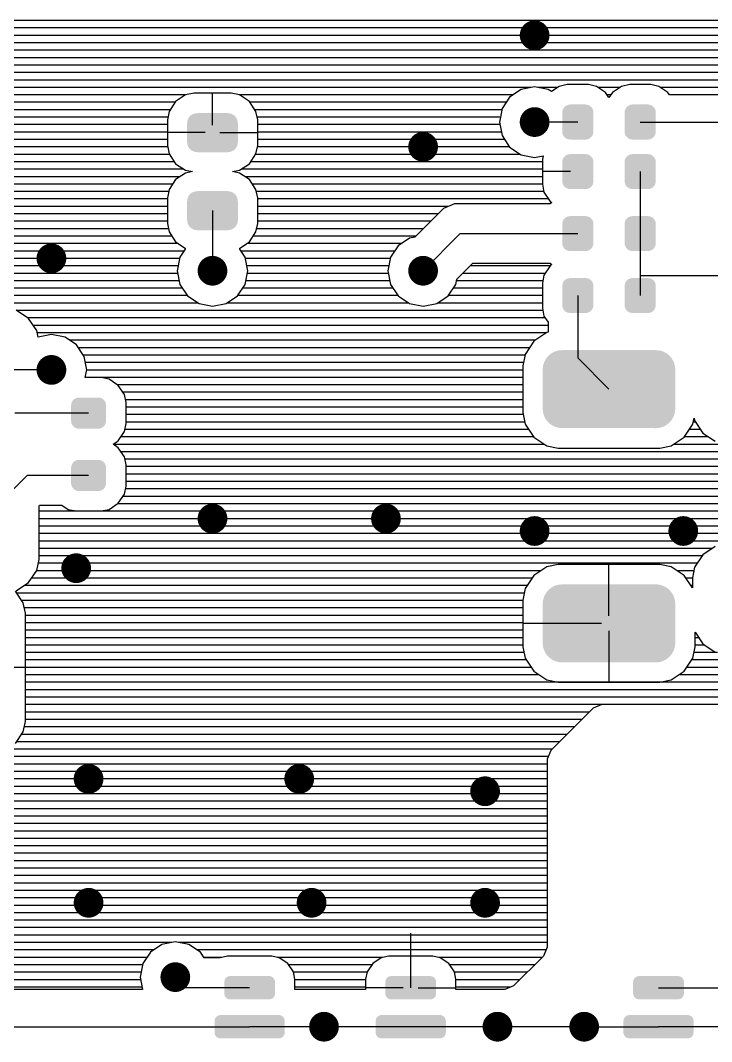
# Model space of a CAD drawing. Extents: x 295 to 953, y 10 to 290.
# Drawn here: x 782.8 to 823.6, y 103.4 to 163.6 of the extents above; entities that cross this region are included whole.
import ezdxf

# ---------------------------------------------------------------- set-up
doc = ezdxf.new("R2010")
doc.units = 0
doc.header["$LTSCALE"] = 5
doc.header["$MEASUREMENT"] = 0
doc.layers.get('0').update_dxf_attribs({"linetype": 'CONTINUOUS', "lineweight": 25})
doc.layers.add('DV-PEI-A6_BOT', color=7, linetype='CONTINUOUS')

msp = doc.modelspace()

# ---------------------------------------------------------------- linework, layer by layer
at = {"const_width": 0.876}
for points in [[(813.564, 162.709, -1), (812.688, 162.709, -1)], [(813.564, 157.597, -1), (812.688, 157.597, -1)], [(806.992, 156.137, -1), (806.116, 156.137, -1)], [(785.085, 149.564, -1), (784.208, 149.564, -1)], [(794.578, 148.834, -1), (793.702, 148.834, -1)], [(806.992, 148.834, -1), (806.116, 148.834, -1)], [(785.085, 142.992, -1), (784.208, 142.992, -1)], [(794.578, 134.229, -1), (793.702, 134.229, -1)], [(804.801, 134.229, -1), (803.925, 134.229, -1)], [(813.564, 133.499, -1), (812.688, 133.499, -1)], [(822.327, 133.499, -1), (821.451, 133.499, -1)], [(786.545, 131.308, -1), (785.669, 131.308, -1)], [(787.275, 118.894, -1), (786.399, 118.894, -1)], [(799.69, 118.894, -1), (798.813, 118.894, -1)], [(810.643, 118.164, -1), (809.767, 118.164, -1)], [(787.275, 111.591, -1), (786.399, 111.591, -1)], [(800.42, 111.591, -1), (799.544, 111.591, -1)], [(810.643, 111.591, -1), (809.767, 111.591, -1)], [(792.387, 107.21, -1), (791.511, 107.21, -1)], [(801.15, 104.289, -1), (800.274, 104.289, -1)], [(811.374, 104.289, -1), (810.497, 104.289, -1)], [(816.485, 104.289, -1), (815.609, 104.289, -1)]]:
    msp.add_lwpolyline(points, format="xyb", close=True, dxfattribs=at)
for points in [[(816.593, 158.173), (816.574, 158.301), (814.753, 158.173), (814.775, 158.301)], [(816.574, 158.301), (816.566, 158.317), (814.775, 158.301), (814.778, 158.317)], [(816.566, 158.317), (816.51, 158.432), (814.778, 158.317), (814.839, 158.432)], [(816.51, 158.432), (816.497, 158.445), (814.839, 158.432), (814.846, 158.445)], [(816.497, 158.445), (816.408, 158.537), (814.846, 158.445), (814.942, 158.537)], [(816.408, 158.537), (816.39, 158.546), (814.942, 158.537), (814.951, 158.546)], [(816.39, 158.546), (816.279, 158.604), (814.951, 158.546), (815.073, 158.604)], [(816.279, 158.604), (816.249, 158.609), (815.073, 158.604), (815.083, 158.609)], [(816.249, 158.609), (816.135, 158.627), (815.083, 158.609), (815.212, 158.627)], [(816.135, 158.627), (816.135, 158.631), (815.212, 158.627), (815.212, 158.631)], [(820.268, 158.173), (820.249, 158.301), (818.428, 158.173), (818.45, 158.301)], [(820.249, 158.301), (820.241, 158.317), (818.45, 158.301), (818.452, 158.317)], [(820.241, 158.317), (820.185, 158.432), (818.452, 158.317), (818.514, 158.432)], [(820.185, 158.432), (820.172, 158.445), (818.514, 158.432), (818.521, 158.445)], [(820.172, 158.445), (820.083, 158.537), (818.521, 158.445), (818.616, 158.537)], [(820.083, 158.537), (820.065, 158.546), (818.616, 158.537), (818.626, 158.546)], [(820.065, 158.546), (819.953, 158.604), (818.626, 158.546), (818.748, 158.604)], [(819.953, 158.604), (819.923, 158.609), (818.748, 158.604), (818.758, 158.609)], [(819.923, 158.609), (819.809, 158.627), (818.758, 158.609), (818.886, 158.627)], [(819.809, 158.627), (819.809, 158.631), (818.886, 158.627), (818.886, 158.631)], [(795.627, 157.624), (795.602, 157.709), (792.659, 157.624), (792.671, 157.709)], [(795.602, 157.709), (795.581, 157.781), (792.671, 157.709), (792.705, 157.781)], [(795.581, 157.781), (795.533, 157.858), (792.705, 157.781), (792.74, 157.858)], [(795.533, 157.858), (795.493, 157.919), (792.74, 157.858), (792.794, 157.919)], [(795.493, 157.919), (795.423, 157.981), (792.794, 157.919), (792.848, 157.981)], [(795.423, 157.981), (795.37, 158.027), (792.848, 157.981), (792.92, 158.027)], [(795.37, 158.027), (795.28, 158.069), (792.92, 158.027), (792.986, 158.069)], [(795.28, 158.069), (795.222, 158.096), (792.986, 158.069), (793.079, 158.096)], [(795.222, 158.096), (795.097, 158.114), (793.079, 158.096), (793.143, 158.114)], [(795.097, 158.114), (795.06, 158.12), (793.143, 158.114), (793.22, 158.12)], [(795.06, 158.12), (795.06, 158.123), (793.22, 158.12), (793.22, 158.123)], [(816.593, 158.17), (816.593, 158.173), (814.753, 158.17), (814.753, 158.173)], [(816.593, 157.025), (816.593, 158.17), (814.753, 157.025), (814.753, 158.17)], [(820.268, 158.17), (820.268, 158.173), (818.428, 158.17), (818.428, 158.173)], [(820.268, 157.025), (820.268, 158.17), (818.428, 157.025), (818.428, 158.17)], [(795.635, 156.397), (795.635, 157.548), (792.644, 156.397), (792.644, 157.548)], [(795.632, 157.548), (795.627, 157.624), (792.647, 157.548), (792.659, 157.624)], [(816.593, 157.022), (816.593, 157.025), (814.753, 157.022), (814.753, 157.025)], [(816.572, 156.893), (816.593, 157.022), (814.773, 156.893), (814.753, 157.022)], [(816.569, 156.878), (816.572, 156.893), (814.78, 156.878), (814.773, 156.893)], [(816.508, 156.762), (816.569, 156.878), (814.836, 156.762), (814.78, 156.878)], [(816.501, 156.749), (816.508, 156.762), (814.849, 156.749), (814.836, 156.762)], [(816.405, 156.658), (816.501, 156.749), (814.938, 156.658), (814.849, 156.749)], [(816.395, 156.648), (816.405, 156.658), (814.956, 156.648), (814.938, 156.658)], [(816.274, 156.59), (816.395, 156.648), (815.068, 156.59), (814.956, 156.648)], [(816.263, 156.585), (816.274, 156.59), (815.098, 156.585), (815.068, 156.59)], [(816.135, 156.567), (816.263, 156.585), (815.212, 156.567), (815.098, 156.585)], [(816.135, 156.563), (816.135, 156.567), (815.212, 156.563), (815.212, 156.567)], [(820.268, 157.022), (820.268, 157.025), (818.428, 157.022), (818.428, 157.025)], [(820.246, 156.893), (820.268, 157.022), (818.447, 156.893), (818.428, 157.022)], [(820.244, 156.878), (820.246, 156.893), (818.455, 156.878), (818.447, 156.893)], [(820.182, 156.762), (820.244, 156.878), (818.511, 156.762), (818.455, 156.878)], [(820.175, 156.749), (820.182, 156.762), (818.524, 156.749), (818.511, 156.762)], [(820.08, 156.658), (820.175, 156.749), (818.613, 156.658), (818.524, 156.749)], [(820.07, 156.648), (820.08, 156.658), (818.631, 156.648), (818.613, 156.658)], [(819.948, 156.59), (820.07, 156.648), (818.742, 156.59), (818.631, 156.648)], [(819.938, 156.585), (819.948, 156.59), (818.772, 156.585), (818.742, 156.59)], [(819.809, 156.567), (819.938, 156.585), (818.886, 156.567), (818.772, 156.585)], [(819.809, 156.563), (819.809, 156.567), (818.886, 156.563), (818.886, 156.567)], [(795.621, 156.32), (795.632, 156.397), (792.653, 156.32), (792.647, 156.397)], [(795.608, 156.235), (795.621, 156.32), (792.677, 156.235), (792.653, 156.32)], [(795.575, 156.163), (795.608, 156.235), (792.698, 156.163), (792.677, 156.235)], [(795.539, 156.086), (795.575, 156.163), (792.747, 156.086), (792.698, 156.163)], [(795.486, 156.025), (795.539, 156.086), (792.786, 156.025), (792.747, 156.086)], [(795.432, 155.963), (795.486, 156.025), (792.856, 155.963), (792.786, 156.025)], [(795.359, 155.917), (795.432, 155.963), (792.909, 155.917), (792.856, 155.963)], [(795.294, 155.876), (795.359, 155.917), (792.999, 155.876), (792.909, 155.917)], [(795.201, 155.849), (795.294, 155.876), (793.058, 155.849), (792.999, 155.876)], [(795.137, 155.83), (795.201, 155.849), (793.182, 155.83), (793.058, 155.849)], [(795.06, 155.825), (795.137, 155.83), (793.22, 155.825), (793.182, 155.83)], [(795.06, 155.821), (795.06, 155.825), (793.22, 155.821), (793.22, 155.825)], [(816.593, 155.252), (816.574, 155.38), (814.753, 155.252), (814.775, 155.38)], [(816.593, 155.249), (816.593, 155.252), (814.753, 155.249), (814.753, 155.252)], [(816.593, 154.104), (816.593, 155.249), (814.753, 154.104), (814.753, 155.249)], [(816.574, 155.38), (816.566, 155.396), (814.775, 155.38), (814.778, 155.396)], [(816.566, 155.396), (816.51, 155.511), (814.778, 155.396), (814.839, 155.511)], [(816.51, 155.511), (816.497, 155.524), (814.839, 155.511), (814.846, 155.524)], [(816.497, 155.524), (816.408, 155.616), (814.846, 155.524), (814.942, 155.616)], [(816.408, 155.616), (816.39, 155.625), (814.942, 155.616), (814.951, 155.625)], [(816.39, 155.625), (816.279, 155.683), (814.951, 155.625), (815.073, 155.683)], [(816.279, 155.683), (816.249, 155.688), (815.073, 155.683), (815.083, 155.688)], [(816.249, 155.688), (816.135, 155.706), (815.083, 155.688), (815.212, 155.706)], [(816.135, 155.706), (816.135, 155.71), (815.212, 155.706), (815.212, 155.71)], [(820.268, 155.252), (820.249, 155.38), (818.428, 155.252), (818.45, 155.38)], [(820.268, 155.249), (820.268, 155.252), (818.428, 155.249), (818.428, 155.252)], [(820.268, 154.104), (820.268, 155.249), (818.428, 154.104), (818.428, 155.249)], [(820.249, 155.38), (820.241, 155.396), (818.45, 155.38), (818.452, 155.396)], [(820.241, 155.396), (820.185, 155.511), (818.452, 155.396), (818.514, 155.511)], [(820.185, 155.511), (820.172, 155.524), (818.514, 155.511), (818.521, 155.524)], [(820.172, 155.524), (820.083, 155.616), (818.521, 155.524), (818.616, 155.616)], [(820.083, 155.616), (820.065, 155.625), (818.616, 155.616), (818.626, 155.625)], [(820.065, 155.625), (819.953, 155.683), (818.626, 155.625), (818.748, 155.683)], [(819.953, 155.683), (819.923, 155.688), (818.748, 155.683), (818.758, 155.688)], [(819.923, 155.688), (819.809, 155.706), (818.758, 155.688), (818.886, 155.706)], [(819.809, 155.706), (819.809, 155.71), (818.886, 155.706), (818.886, 155.71)], [(816.593, 154.101), (816.593, 154.104), (814.753, 154.101), (814.753, 154.104)], [(816.572, 153.972), (816.593, 154.101), (814.773, 153.972), (814.753, 154.101)], [(820.268, 154.101), (820.268, 154.104), (818.428, 154.101), (818.428, 154.104)], [(820.246, 153.972), (820.268, 154.101), (818.447, 153.972), (818.428, 154.101)], [(795.37, 153.429), (795.28, 153.471), (792.92, 153.429), (792.986, 153.471)], [(795.28, 153.471), (795.222, 153.498), (792.986, 153.471), (793.079, 153.498)], [(795.222, 153.498), (795.097, 153.517), (793.079, 153.498), (793.143, 153.517)], [(795.097, 153.517), (795.06, 153.522), (793.143, 153.517), (793.22, 153.522)], [(795.06, 153.522), (795.06, 153.525), (793.22, 153.522), (793.22, 153.525)], [(816.569, 153.957), (816.572, 153.972), (814.78, 153.957), (814.773, 153.972)], [(816.508, 153.841), (816.569, 153.957), (814.836, 153.841), (814.78, 153.957)], [(816.501, 153.828), (816.508, 153.841), (814.849, 153.828), (814.836, 153.841)], [(816.405, 153.737), (816.501, 153.828), (814.938, 153.737), (814.849, 153.828)], [(816.395, 153.727), (816.405, 153.737), (814.956, 153.727), (814.938, 153.737)], [(816.274, 153.669), (816.395, 153.727), (815.068, 153.669), (814.956, 153.727)], [(816.263, 153.664), (816.274, 153.669), (815.098, 153.664), (815.068, 153.669)], [(816.135, 153.646), (816.263, 153.664), (815.212, 153.646), (815.098, 153.664)], [(816.135, 153.642), (816.135, 153.646), (815.212, 153.642), (815.212, 153.646)], [(820.244, 153.957), (820.246, 153.972), (818.455, 153.957), (818.447, 153.972)], [(820.182, 153.841), (820.244, 153.957), (818.511, 153.841), (818.455, 153.957)], [(820.175, 153.828), (820.182, 153.841), (818.524, 153.828), (818.511, 153.841)], [(820.08, 153.737), (820.175, 153.828), (818.613, 153.737), (818.524, 153.828)], [(820.07, 153.727), (820.08, 153.737), (818.631, 153.727), (818.613, 153.737)], [(819.948, 153.669), (820.07, 153.727), (818.742, 153.669), (818.631, 153.727)], [(819.938, 153.664), (819.948, 153.669), (818.772, 153.664), (818.742, 153.669)], [(819.809, 153.646), (819.938, 153.664), (818.886, 153.646), (818.772, 153.664)], [(819.809, 153.642), (819.809, 153.646), (818.886, 153.642), (818.886, 153.646)], [(795.635, 151.799), (795.635, 152.95), (792.644, 151.799), (792.644, 152.95)], [(795.632, 152.95), (795.627, 153.027), (792.647, 152.95), (792.659, 153.027)], [(795.627, 153.027), (795.602, 153.112), (792.659, 153.027), (792.671, 153.112)], [(795.602, 153.112), (795.581, 153.184), (792.671, 153.112), (792.705, 153.184)], [(795.581, 153.184), (795.533, 153.26), (792.705, 153.184), (792.74, 153.26)], [(795.533, 153.26), (795.493, 153.322), (792.74, 153.26), (792.794, 153.322)], [(795.493, 153.322), (795.423, 153.383), (792.794, 153.322), (792.848, 153.383)], [(795.423, 153.383), (795.37, 153.429), (792.848, 153.383), (792.92, 153.429)], [(795.621, 151.722), (795.632, 151.799), (792.653, 151.722), (792.647, 151.799)], [(795.608, 151.637), (795.621, 151.722), (792.677, 151.637), (792.653, 151.722)], [(795.575, 151.565), (795.608, 151.637), (792.698, 151.565), (792.677, 151.637)], [(816.593, 151.6), (816.574, 151.729), (814.753, 151.6), (814.775, 151.729)], [(816.574, 151.729), (816.566, 151.744), (814.775, 151.729), (814.778, 151.744)], [(816.566, 151.744), (816.51, 151.86), (814.778, 151.744), (814.839, 151.86)], [(816.51, 151.86), (816.497, 151.873), (814.839, 151.86), (814.846, 151.873)], [(816.497, 151.873), (816.408, 151.965), (814.846, 151.873), (814.942, 151.965)], [(816.408, 151.965), (816.39, 151.974), (814.942, 151.965), (814.951, 151.974)], [(816.39, 151.974), (816.279, 152.032), (814.951, 151.974), (815.073, 152.032)], [(816.279, 152.032), (816.249, 152.037), (815.073, 152.032), (815.083, 152.037)], [(816.249, 152.037), (816.135, 152.055), (815.083, 152.037), (815.212, 152.055)], [(816.135, 152.055), (816.135, 152.059), (815.212, 152.055), (815.212, 152.059)], [(820.268, 151.6), (820.249, 151.729), (818.428, 151.6), (818.45, 151.729)], [(820.249, 151.729), (820.241, 151.744), (818.45, 151.729), (818.452, 151.744)], [(820.241, 151.744), (820.185, 151.86), (818.452, 151.744), (818.514, 151.86)], [(820.185, 151.86), (820.172, 151.873), (818.514, 151.86), (818.521, 151.873)], [(820.172, 151.873), (820.083, 151.965), (818.521, 151.873), (818.616, 151.965)], [(820.083, 151.965), (820.065, 151.974), (818.616, 151.965), (818.626, 151.974)], [(820.065, 151.974), (819.953, 152.032), (818.626, 151.974), (818.748, 152.032)], [(819.953, 152.032), (819.923, 152.037), (818.748, 152.032), (818.758, 152.037)], [(819.923, 152.037), (819.809, 152.055), (818.758, 152.037), (818.886, 152.055)], [(819.809, 152.055), (819.809, 152.059), (818.886, 152.055), (818.886, 152.059)], [(795.539, 151.489), (795.575, 151.565), (792.747, 151.489), (792.698, 151.565)], [(795.486, 151.427), (795.539, 151.489), (792.786, 151.427), (792.747, 151.489)], [(795.432, 151.366), (795.486, 151.427), (792.856, 151.366), (792.786, 151.427)], [(795.359, 151.32), (795.432, 151.366), (792.909, 151.32), (792.856, 151.366)], [(795.294, 151.278), (795.359, 151.32), (792.999, 151.278), (792.909, 151.32)], [(795.201, 151.251), (795.294, 151.278), (793.058, 151.251), (792.999, 151.278)], [(795.137, 151.232), (795.201, 151.251), (793.182, 151.232), (793.058, 151.251)], [(795.06, 151.227), (795.137, 151.232), (793.22, 151.227), (793.182, 151.232)], [(795.06, 151.224), (795.06, 151.227), (793.22, 151.224), (793.22, 151.227)], [(816.593, 151.598), (816.593, 151.6), (814.753, 151.598), (814.753, 151.6)], [(816.593, 150.452), (816.593, 151.598), (814.753, 150.452), (814.753, 151.598)], [(820.268, 151.598), (820.268, 151.6), (818.428, 151.598), (818.428, 151.6)], [(820.268, 150.452), (820.268, 151.598), (818.428, 150.452), (818.428, 151.598)], [(816.593, 150.45), (816.593, 150.452), (814.753, 150.45), (814.753, 150.452)], [(816.572, 150.321), (816.593, 150.45), (814.773, 150.321), (814.753, 150.45)], [(820.268, 150.45), (820.268, 150.452), (818.428, 150.45), (818.428, 150.452)], [(820.246, 150.321), (820.268, 150.45), (818.447, 150.321), (818.428, 150.45)], [(816.569, 150.306), (816.572, 150.321), (814.78, 150.306), (814.773, 150.321)], [(816.508, 150.19), (816.569, 150.306), (814.836, 150.19), (814.78, 150.306)], [(816.501, 150.177), (816.508, 150.19), (814.849, 150.177), (814.836, 150.19)], [(816.405, 150.085), (816.501, 150.177), (814.938, 150.085), (814.849, 150.177)], [(816.395, 150.076), (816.405, 150.085), (814.956, 150.076), (814.938, 150.085)], [(816.274, 150.018), (816.395, 150.076), (815.068, 150.018), (814.956, 150.076)], [(816.263, 150.013), (816.274, 150.018), (815.098, 150.013), (815.068, 150.018)], [(816.135, 149.995), (816.263, 150.013), (815.212, 149.995), (815.098, 150.013)], [(816.135, 149.991), (816.135, 149.995), (815.212, 149.991), (815.212, 149.995)], [(820.244, 150.306), (820.246, 150.321), (818.455, 150.306), (818.447, 150.321)], [(820.182, 150.19), (820.244, 150.306), (818.511, 150.19), (818.455, 150.306)], [(820.175, 150.177), (820.182, 150.19), (818.524, 150.177), (818.511, 150.19)], [(820.08, 150.085), (820.175, 150.177), (818.613, 150.085), (818.524, 150.177)], [(820.07, 150.076), (820.08, 150.085), (818.631, 150.076), (818.613, 150.085)], [(819.948, 150.018), (820.07, 150.076), (818.742, 150.018), (818.631, 150.076)], [(819.938, 150.013), (819.948, 150.018), (818.772, 150.013), (818.742, 150.018)], [(819.809, 149.995), (819.938, 150.013), (818.886, 149.995), (818.772, 150.013)], [(819.809, 149.991), (819.809, 149.995), (818.886, 149.991), (818.886, 149.995)], [(816.593, 147.949), (816.574, 148.078), (814.753, 147.949), (814.775, 148.078)], [(816.574, 148.078), (816.566, 148.093), (814.775, 148.078), (814.778, 148.093)], [(816.566, 148.093), (816.51, 148.209), (814.778, 148.093), (814.839, 148.209)], [(816.51, 148.209), (816.497, 148.222), (814.839, 148.209), (814.846, 148.222)], [(816.497, 148.222), (816.408, 148.313), (814.846, 148.222), (814.942, 148.313)], [(816.408, 148.313), (816.39, 148.323), (814.942, 148.313), (814.951, 148.323)], [(816.39, 148.323), (816.279, 148.381), (814.951, 148.323), (815.073, 148.381)], [(816.279, 148.381), (816.249, 148.386), (815.073, 148.381), (815.083, 148.386)], [(816.249, 148.386), (816.135, 148.404), (815.083, 148.386), (815.212, 148.404)], [(816.135, 148.404), (816.135, 148.408), (815.212, 148.404), (815.212, 148.408)], [(820.268, 147.949), (820.249, 148.078), (818.428, 147.949), (818.45, 148.078)], [(820.249, 148.078), (820.241, 148.093), (818.45, 148.078), (818.452, 148.093)], [(820.241, 148.093), (820.185, 148.209), (818.452, 148.093), (818.514, 148.209)], [(820.185, 148.209), (820.172, 148.222), (818.514, 148.209), (818.521, 148.222)], [(820.172, 148.222), (820.083, 148.313), (818.521, 148.222), (818.616, 148.313)], [(820.083, 148.313), (820.065, 148.323), (818.616, 148.313), (818.626, 148.323)], [(820.065, 148.323), (819.953, 148.381), (818.626, 148.323), (818.748, 148.381)], [(819.953, 148.381), (819.923, 148.386), (818.748, 148.381), (818.758, 148.386)], [(819.923, 148.386), (819.809, 148.404), (818.758, 148.386), (818.886, 148.404)], [(819.809, 148.404), (819.809, 148.408), (818.886, 148.404), (818.886, 148.408)], [(816.593, 147.946), (816.593, 147.949), (814.753, 147.946), (814.753, 147.949)], [(816.593, 146.801), (816.593, 147.946), (814.753, 146.801), (814.753, 147.946)], [(820.268, 147.946), (820.268, 147.949), (818.428, 147.946), (818.428, 147.949)], [(820.268, 146.801), (820.268, 147.946), (818.428, 146.801), (818.428, 147.946)], [(816.593, 146.798), (816.593, 146.801), (814.753, 146.798), (814.753, 146.801)], [(816.572, 146.67), (816.593, 146.798), (814.773, 146.67), (814.753, 146.798)], [(816.569, 146.654), (816.572, 146.67), (814.78, 146.654), (814.773, 146.67)], [(816.508, 146.539), (816.569, 146.654), (814.836, 146.539), (814.78, 146.654)], [(816.501, 146.526), (816.508, 146.539), (814.849, 146.526), (814.836, 146.539)], [(816.405, 146.434), (816.501, 146.526), (814.938, 146.434), (814.849, 146.526)], [(816.395, 146.425), (816.405, 146.434), (814.956, 146.425), (814.938, 146.434)], [(816.274, 146.367), (816.395, 146.425), (815.068, 146.367), (814.956, 146.425)], [(816.263, 146.362), (816.274, 146.367), (815.098, 146.362), (815.068, 146.367)], [(816.135, 146.344), (816.263, 146.362), (815.212, 146.344), (815.098, 146.362)], [(816.135, 146.34), (816.135, 146.344), (815.212, 146.34), (815.212, 146.344)], [(820.268, 146.798), (820.268, 146.801), (818.428, 146.798), (818.428, 146.801)], [(820.246, 146.67), (820.268, 146.798), (818.447, 146.67), (818.428, 146.798)], [(820.244, 146.654), (820.246, 146.67), (818.455, 146.654), (818.447, 146.67)], [(820.182, 146.539), (820.244, 146.654), (818.511, 146.539), (818.455, 146.654)], [(820.175, 146.526), (820.182, 146.539), (818.524, 146.526), (818.511, 146.539)], [(820.08, 146.434), (820.175, 146.526), (818.613, 146.434), (818.524, 146.526)], [(820.07, 146.425), (820.08, 146.434), (818.631, 146.425), (818.613, 146.434)], [(819.948, 146.367), (820.07, 146.425), (818.742, 146.367), (818.631, 146.425)], [(819.938, 146.362), (819.948, 146.367), (818.772, 146.362), (818.742, 146.367)], [(819.809, 146.344), (819.938, 146.362), (818.886, 146.344), (818.772, 146.362)], [(819.809, 146.34), (819.809, 146.344), (818.886, 146.34), (818.886, 146.344)], [(821.192, 143.692), (821.058, 143.84), (813.827, 143.692), (813.954, 143.84)], [(821.058, 143.84), (821.037, 143.863), (813.954, 143.84), (813.983, 143.863)], [(821.037, 143.863), (820.874, 143.983), (813.983, 143.863), (814.136, 143.983)], [(820.874, 143.983), (820.85, 144.001), (814.136, 143.983), (814.171, 144.001)], [(820.85, 144.001), (820.665, 144.086), (814.171, 144.001), (814.344, 144.086)], [(820.665, 144.086), (820.64, 144.098), (814.344, 144.086), (814.386, 144.098)], [(820.64, 144.098), (820.435, 144.146), (814.386, 144.098), (814.567, 144.146)], [(820.435, 144.146), (820.415, 144.151), (814.567, 144.146), (814.65, 144.151)], [(820.415, 144.151), (820.183, 144.158), (814.65, 144.151), (814.766, 144.158)], [(814.832, 144.158), (814.799, 144.16), (814.766, 144.158), (814.799, 144.16)], [(821.415, 143.043), (821.39, 143.24), (813.603, 143.043), (813.623, 143.24)], [(821.39, 143.24), (821.385, 143.273), (813.623, 143.24), (813.633, 143.273)], [(821.385, 143.273), (821.321, 143.461), (813.633, 143.273), (813.692, 143.461)], [(821.321, 143.461), (821.31, 143.492), (813.692, 143.461), (813.709, 143.492)], [(821.31, 143.492), (821.208, 143.664), (813.709, 143.492), (813.804, 143.664)], [(821.208, 143.664), (821.192, 143.692), (813.804, 143.664), (813.827, 143.692)], [(821.419, 140.711), (821.419, 143.007), (813.596, 140.711), (813.596, 143.007)], [(821.416, 143.01), (821.415, 143.043), (813.599, 143.01), (813.603, 143.043)], [(821.416, 143.007), (821.416, 143.01), (813.599, 143.007), (813.599, 143.01)], [(787.871, 139.984), (787.871, 140.907), (785.803, 139.984), (785.803, 140.907)], [(787.868, 140.907), (787.85, 141.036), (785.806, 140.907), (785.827, 141.036)], [(787.85, 141.036), (787.843, 141.051), (785.827, 141.036), (785.829, 141.051)], [(787.843, 141.051), (787.787, 141.168), (785.829, 141.051), (785.89, 141.168)], [(787.787, 141.168), (787.775, 141.18), (785.89, 141.168), (785.897, 141.18)], [(787.775, 141.18), (787.686, 141.273), (785.897, 141.18), (785.992, 141.273)], [(787.686, 141.273), (787.668, 141.282), (785.992, 141.273), (786.001, 141.282)], [(787.668, 141.282), (787.557, 141.341), (786.001, 141.282), (786.123, 141.341)], [(787.557, 141.341), (787.529, 141.346), (786.123, 141.341), (786.132, 141.346)], [(787.529, 141.346), (787.413, 141.365), (786.132, 141.346), (786.262, 141.365)], [(821.416, 140.708), (821.416, 140.711), (813.599, 140.708), (813.599, 140.711)], [(821.413, 140.674), (821.416, 140.708), (813.6, 140.674), (813.599, 140.708)], [(821.393, 140.478), (821.413, 140.674), (813.626, 140.478), (813.6, 140.674)], [(821.382, 140.445), (821.393, 140.478), (813.63, 140.445), (813.626, 140.478)], [(821.324, 140.256), (821.382, 140.445), (813.695, 140.256), (813.63, 140.445)], [(821.307, 140.226), (821.324, 140.256), (813.705, 140.226), (813.695, 140.256)], [(821.212, 140.054), (821.307, 140.226), (813.807, 140.054), (813.705, 140.226)], [(787.847, 139.854), (787.868, 139.984), (785.825, 139.854), (785.806, 139.984)], [(787.845, 139.84), (787.847, 139.854), (785.832, 139.84), (785.825, 139.854)], [(787.784, 139.723), (787.845, 139.84), (785.888, 139.723), (785.832, 139.84)], [(787.778, 139.71), (787.784, 139.723), (785.9, 139.71), (785.888, 139.723)], [(787.682, 139.617), (787.778, 139.71), (785.989, 139.617), (785.9, 139.71)], [(787.673, 139.608), (787.682, 139.617), (786.006, 139.608), (785.989, 139.617)], [(787.552, 139.549), (787.673, 139.608), (786.118, 139.549), (786.006, 139.608)], [(821.188, 140.026), (821.212, 140.054), (813.823, 140.026), (813.807, 140.054)], [(821.062, 139.877), (821.188, 140.026), (813.958, 139.877), (813.823, 140.026)], [(821.032, 139.854), (821.062, 139.877), (813.978, 139.854), (813.958, 139.877)], [(820.879, 139.735), (821.032, 139.854), (814.141, 139.735), (813.978, 139.854)], [(820.844, 139.717), (820.879, 139.735), (814.165, 139.717), (814.141, 139.735)], [(820.672, 139.631), (820.844, 139.717), (814.35, 139.631), (814.165, 139.717)], [(820.629, 139.62), (820.672, 139.631), (814.375, 139.62), (814.35, 139.631)], [(820.448, 139.572), (820.629, 139.62), (814.58, 139.572), (814.375, 139.62)], [(787.542, 139.544), (787.552, 139.549), (786.146, 139.544), (786.118, 139.549)], [(787.413, 139.525), (787.542, 139.544), (786.262, 139.525), (786.146, 139.544)], [(820.365, 139.567), (820.448, 139.572), (814.601, 139.567), (814.58, 139.572)], [(820.249, 139.56), (820.365, 139.567), (814.832, 139.56), (814.601, 139.567)], [(820.217, 139.558), (820.249, 139.56), (820.217, 139.558), (820.183, 139.56)], [(787.871, 136.309), (787.871, 137.232), (785.803, 136.309), (785.803, 137.232)], [(787.868, 137.232), (787.85, 137.361), (785.806, 137.232), (785.827, 137.361)], [(787.85, 137.361), (787.843, 137.376), (785.827, 137.361), (785.829, 137.376)], [(787.843, 137.376), (787.787, 137.493), (785.829, 137.376), (785.89, 137.493)], [(787.787, 137.493), (787.775, 137.506), (785.89, 137.493), (785.897, 137.506)], [(787.775, 137.506), (787.686, 137.598), (785.897, 137.506), (785.992, 137.598)], [(787.686, 137.598), (787.668, 137.607), (785.992, 137.598), (786.001, 137.607)], [(787.668, 137.607), (787.557, 137.666), (786.001, 137.607), (786.123, 137.666)], [(787.557, 137.666), (787.529, 137.671), (786.123, 137.666), (786.132, 137.671)], [(787.529, 137.671), (787.413, 137.691), (786.132, 137.671), (786.262, 137.691)], [(787.847, 136.18), (787.868, 136.309), (785.825, 136.18), (785.806, 136.309)], [(787.845, 136.165), (787.847, 136.18), (785.832, 136.165), (785.825, 136.18)], [(787.784, 136.048), (787.845, 136.165), (785.888, 136.048), (785.832, 136.165)], [(787.778, 136.035), (787.784, 136.048), (785.9, 136.035), (785.888, 136.048)], [(787.682, 135.943), (787.778, 136.035), (785.989, 135.943), (785.9, 136.035)], [(787.673, 135.934), (787.682, 135.943), (786.006, 135.934), (785.989, 135.943)], [(787.552, 135.875), (787.673, 135.934), (786.118, 135.875), (786.006, 135.934)], [(787.542, 135.87), (787.552, 135.875), (786.146, 135.87), (786.118, 135.875)], [(787.413, 135.85), (787.542, 135.87), (786.262, 135.85), (786.146, 135.87)], [(821.192, 129.887), (821.058, 130.036), (813.827, 129.887), (813.954, 130.036)], [(821.058, 130.036), (821.037, 130.059), (813.954, 130.036), (813.983, 130.059)], [(821.037, 130.059), (820.874, 130.179), (813.983, 130.059), (814.136, 130.179)], [(820.874, 130.179), (820.85, 130.196), (814.136, 130.179), (814.171, 130.196)], [(820.85, 130.196), (820.665, 130.282), (814.171, 130.196), (814.344, 130.282)], [(820.665, 130.282), (820.64, 130.293), (814.344, 130.282), (814.386, 130.293)], [(820.64, 130.293), (820.435, 130.341), (814.386, 130.293), (814.567, 130.341)], [(820.435, 130.341), (820.415, 130.346), (814.567, 130.341), (814.65, 130.346)], [(820.415, 130.346), (820.183, 130.353), (814.65, 130.346), (814.766, 130.353)], [(814.832, 130.353), (814.799, 130.355), (814.766, 130.353), (814.799, 130.355)], [(821.415, 129.239), (821.39, 129.436), (813.603, 129.239), (813.623, 129.436)], [(821.39, 129.436), (821.385, 129.468), (813.623, 129.436), (813.633, 129.468)], [(821.385, 129.468), (821.321, 129.657), (813.633, 129.468), (813.692, 129.657)], [(821.321, 129.657), (821.31, 129.687), (813.692, 129.657), (813.709, 129.687)], [(821.31, 129.687), (821.208, 129.86), (813.709, 129.687), (813.804, 129.86)], [(821.208, 129.86), (821.192, 129.887), (813.804, 129.86), (813.827, 129.887)], [(821.419, 126.906), (821.419, 129.202), (813.596, 126.906), (813.596, 129.202)], [(821.416, 129.205), (821.415, 129.239), (813.599, 129.205), (813.603, 129.239)], [(821.416, 129.202), (821.416, 129.205), (813.599, 129.202), (813.599, 129.205)], [(821.416, 126.903), (821.416, 126.906), (813.599, 126.903), (813.599, 126.906)], [(821.413, 126.87), (821.416, 126.903), (813.6, 126.87), (813.599, 126.903)], [(821.393, 126.673), (821.413, 126.87), (813.626, 126.673), (813.6, 126.87)], [(821.382, 126.64), (821.393, 126.673), (813.63, 126.64), (813.626, 126.673)], [(821.324, 126.452), (821.382, 126.64), (813.695, 126.452), (813.63, 126.64)], [(821.307, 126.421), (821.324, 126.452), (813.705, 126.421), (813.695, 126.452)], [(821.212, 126.249), (821.307, 126.421), (813.807, 126.249), (813.705, 126.421)], [(821.188, 126.222), (821.212, 126.249), (813.823, 126.222), (813.807, 126.249)], [(821.062, 126.073), (821.188, 126.222), (813.958, 126.073), (813.823, 126.222)], [(821.032, 126.05), (821.062, 126.073), (813.978, 126.05), (813.958, 126.073)], [(820.879, 125.93), (821.032, 126.05), (814.141, 125.93), (813.978, 126.05)], [(820.844, 125.912), (820.879, 125.93), (814.165, 125.912), (814.141, 125.93)], [(820.672, 125.827), (820.844, 125.912), (814.35, 125.827), (814.165, 125.912)], [(820.629, 125.815), (820.672, 125.827), (814.375, 125.815), (814.35, 125.827)], [(820.448, 125.767), (820.629, 125.815), (814.58, 125.767), (814.375, 125.815)], [(820.365, 125.762), (820.448, 125.767), (814.601, 125.762), (814.58, 125.767)], [(820.249, 125.755), (820.365, 125.762), (814.832, 125.755), (814.601, 125.762)], [(820.217, 125.754), (820.249, 125.755), (820.217, 125.754), (820.183, 125.755)], [(797.789, 107.084), (797.731, 107.161), (794.877, 107.084), (794.924, 107.161)], [(797.731, 107.161), (797.713, 107.185), (794.924, 107.161), (794.955, 107.185)], [(797.713, 107.185), (797.627, 107.238), (794.955, 107.185), (795.025, 107.238)], [(797.627, 107.238), (797.606, 107.251), (795.025, 107.238), (795.072, 107.251)], [(797.606, 107.251), (797.49, 107.273), (795.072, 107.251), (795.147, 107.273)], [(797.49, 107.273), (797.481, 107.274), (795.147, 107.273), (795.18, 107.274)], [(807.283, 107.084), (807.224, 107.161), (804.37, 107.084), (804.418, 107.161)], [(807.224, 107.161), (807.206, 107.185), (804.418, 107.161), (804.448, 107.185)], [(807.206, 107.185), (807.12, 107.238), (804.448, 107.185), (804.518, 107.238)], [(807.12, 107.238), (807.099, 107.251), (804.518, 107.238), (804.565, 107.251)], [(807.099, 107.251), (806.983, 107.273), (804.565, 107.251), (804.64, 107.273)], [(806.983, 107.273), (806.975, 107.274), (804.64, 107.273), (804.673, 107.274)], [(821.888, 107.084), (821.829, 107.161), (818.975, 107.084), (819.023, 107.161)], [(821.829, 107.161), (821.811, 107.185), (819.023, 107.161), (819.053, 107.185)], [(821.811, 107.185), (821.725, 107.238), (819.053, 107.185), (819.123, 107.238)], [(821.725, 107.238), (821.704, 107.251), (819.123, 107.238), (819.17, 107.251)], [(821.704, 107.251), (821.588, 107.273), (819.17, 107.251), (819.245, 107.273)], [(821.588, 107.273), (821.58, 107.274), (819.245, 107.273), (819.278, 107.274)], [(797.826, 106.93), (797.824, 106.963), (794.835, 106.93), (794.841, 106.963)], [(797.826, 106.24), (797.826, 106.93), (794.835, 106.24), (794.835, 106.93)], [(797.824, 106.963), (797.798, 107.054), (794.841, 106.963), (794.858, 107.054)], [(797.798, 107.054), (797.789, 107.084), (794.858, 107.054), (794.877, 107.084)], [(807.319, 106.93), (807.318, 106.963), (804.328, 106.93), (804.334, 106.963)], [(807.319, 106.24), (807.319, 106.93), (804.328, 106.24), (804.328, 106.93)], [(807.318, 106.963), (807.291, 107.054), (804.334, 106.963), (804.351, 107.054)], [(807.291, 107.054), (807.283, 107.084), (804.351, 107.054), (804.37, 107.084)], [(821.924, 106.93), (821.923, 106.963), (818.933, 106.93), (818.939, 106.963)], [(821.924, 106.24), (821.924, 106.93), (818.933, 106.24), (818.933, 106.93)], [(821.923, 106.963), (821.896, 107.054), (818.939, 106.963), (818.956, 107.054)], [(821.896, 107.054), (821.888, 107.084), (818.956, 107.054), (818.975, 107.084)], [(797.82, 106.207), (797.826, 106.24), (794.836, 106.207), (794.835, 106.24)], [(797.803, 106.116), (797.82, 106.207), (794.863, 106.116), (794.836, 106.207)], [(797.784, 106.086), (797.803, 106.116), (794.871, 106.086), (794.863, 106.116)], [(797.736, 106.008), (797.784, 106.086), (794.93, 106.008), (794.871, 106.086)], [(797.706, 105.985), (797.736, 106.008), (794.948, 105.985), (794.93, 106.008)], [(797.636, 105.932), (797.706, 105.985), (795.034, 105.932), (794.948, 105.985)], [(797.589, 105.919), (797.636, 105.932), (795.055, 105.919), (795.034, 105.932)], [(797.514, 105.897), (797.589, 105.919), (795.171, 105.897), (795.055, 105.919)], [(807.313, 106.207), (807.319, 106.24), (804.33, 106.207), (804.328, 106.24)], [(807.296, 106.116), (807.313, 106.207), (804.356, 106.116), (804.33, 106.207)], [(807.277, 106.086), (807.296, 106.116), (804.365, 106.086), (804.356, 106.116)], [(807.23, 106.008), (807.277, 106.086), (804.423, 106.008), (804.365, 106.086)], [(807.199, 105.985), (807.23, 106.008), (804.441, 105.985), (804.423, 106.008)], [(807.129, 105.932), (807.199, 105.985), (804.527, 105.932), (804.441, 105.985)], [(807.083, 105.919), (807.129, 105.932), (804.549, 105.919), (804.527, 105.932)], [(807.008, 105.897), (807.083, 105.919), (804.664, 105.897), (804.549, 105.919)], [(821.918, 106.207), (821.924, 106.24), (818.935, 106.207), (818.933, 106.24)], [(821.901, 106.116), (821.918, 106.207), (818.961, 106.116), (818.935, 106.207)], [(821.882, 106.086), (821.901, 106.116), (818.97, 106.086), (818.961, 106.116)], [(821.835, 106.008), (821.882, 106.086), (819.028, 106.008), (818.97, 106.086)], [(821.804, 105.985), (821.835, 106.008), (819.046, 105.985), (819.028, 106.008)], [(821.734, 105.932), (821.804, 105.985), (819.132, 105.932), (819.046, 105.985)], [(821.688, 105.919), (821.734, 105.932), (819.154, 105.919), (819.132, 105.932)], [(821.613, 105.897), (821.688, 105.919), (819.269, 105.897), (819.154, 105.919)], [(797.481, 105.896), (797.514, 105.897), (795.18, 105.896), (795.171, 105.897)], [(806.975, 105.896), (807.008, 105.897), (804.673, 105.896), (804.664, 105.897)], [(821.58, 105.896), (821.613, 105.897), (819.278, 105.896), (819.269, 105.897)], [(798.397, 104.664), (798.371, 104.758), (794.268, 104.664), (794.286, 104.758)], [(798.371, 104.758), (798.363, 104.785), (794.286, 104.758), (794.303, 104.785)], [(798.363, 104.785), (798.304, 104.865), (794.303, 104.785), (794.352, 104.865)], [(798.304, 104.865), (798.288, 104.887), (794.352, 104.865), (794.38, 104.887)], [(798.288, 104.887), (798.2, 104.942), (794.38, 104.887), (794.453, 104.942)], [(798.2, 104.942), (798.181, 104.954), (794.453, 104.942), (794.495, 104.954)], [(798.181, 104.954), (798.065, 104.977), (794.495, 104.954), (794.574, 104.977)], [(798.065, 104.977), (798.057, 104.978), (794.574, 104.977), (794.604, 104.978)], [(807.89, 104.664), (807.864, 104.758), (803.761, 104.664), (803.779, 104.758)], [(807.864, 104.758), (807.857, 104.785), (803.779, 104.758), (803.796, 104.785)], [(807.857, 104.785), (807.797, 104.865), (803.796, 104.785), (803.845, 104.865)], [(807.797, 104.865), (807.781, 104.887), (803.845, 104.865), (803.873, 104.887)], [(807.781, 104.887), (807.694, 104.942), (803.873, 104.887), (803.946, 104.942)], [(807.694, 104.942), (807.674, 104.954), (803.946, 104.942), (803.989, 104.954)], [(807.674, 104.954), (807.558, 104.977), (803.989, 104.954), (804.067, 104.977)], [(807.558, 104.977), (807.55, 104.978), (804.067, 104.977), (804.097, 104.978)], [(822.495, 104.664), (822.469, 104.758), (818.366, 104.664), (818.384, 104.758)], [(822.469, 104.758), (822.462, 104.785), (818.384, 104.758), (818.401, 104.785)], [(822.462, 104.785), (822.402, 104.865), (818.401, 104.785), (818.45, 104.865)], [(822.402, 104.865), (822.386, 104.887), (818.45, 104.865), (818.478, 104.887)], [(822.386, 104.887), (822.299, 104.942), (818.478, 104.887), (818.551, 104.942)], [(822.299, 104.942), (822.279, 104.954), (818.551, 104.942), (818.594, 104.954)], [(822.279, 104.954), (822.163, 104.977), (818.594, 104.954), (818.672, 104.977)], [(822.163, 104.977), (822.155, 104.978), (818.672, 104.977), (818.702, 104.978)], [(798.401, 103.944), (798.401, 104.634), (794.259, 103.944), (794.259, 104.634)], [(798.398, 104.634), (798.397, 104.664), (794.262, 104.634), (794.268, 104.664)], [(807.895, 103.944), (807.895, 104.634), (803.753, 103.944), (803.753, 104.634)], [(807.892, 104.634), (807.89, 104.664), (803.756, 104.634), (803.761, 104.664)], [(822.5, 103.944), (822.5, 104.634), (818.358, 103.944), (818.358, 104.634)], [(822.497, 104.634), (822.495, 104.664), (818.361, 104.634), (818.366, 104.664)], [(798.393, 103.914), (798.398, 103.944), (794.264, 103.914), (794.262, 103.944)], [(798.375, 103.82), (798.393, 103.914), (794.29, 103.82), (794.264, 103.914)], [(798.358, 103.793), (798.375, 103.82), (794.298, 103.793), (794.29, 103.82)], [(798.309, 103.713), (798.358, 103.793), (794.357, 103.713), (794.298, 103.793)], [(798.281, 103.691), (798.309, 103.713), (794.373, 103.691), (794.357, 103.713)], [(798.208, 103.636), (798.281, 103.691), (794.461, 103.636), (794.373, 103.691)], [(798.166, 103.624), (798.208, 103.636), (794.48, 103.624), (794.461, 103.636)], [(798.087, 103.601), (798.166, 103.624), (794.596, 103.601), (794.48, 103.624)], [(798.057, 103.6), (798.087, 103.601), (794.604, 103.6), (794.596, 103.601)], [(807.886, 103.914), (807.892, 103.944), (803.757, 103.914), (803.756, 103.944)], [(807.869, 103.82), (807.886, 103.914), (803.783, 103.82), (803.757, 103.914)], [(807.852, 103.793), (807.869, 103.82), (803.791, 103.793), (803.783, 103.82)], [(807.802, 103.713), (807.852, 103.793), (803.85, 103.713), (803.791, 103.793)], [(807.774, 103.691), (807.802, 103.713), (803.866, 103.691), (803.85, 103.713)], [(807.701, 103.636), (807.774, 103.691), (803.954, 103.636), (803.866, 103.691)], [(807.659, 103.624), (807.701, 103.636), (803.973, 103.624), (803.954, 103.636)], [(807.58, 103.601), (807.659, 103.624), (804.089, 103.601), (803.973, 103.624)], [(807.55, 103.6), (807.58, 103.601), (804.097, 103.6), (804.089, 103.601)], [(822.491, 103.914), (822.497, 103.944), (818.362, 103.914), (818.361, 103.944)], [(822.474, 103.82), (822.491, 103.914), (818.388, 103.82), (818.362, 103.914)], [(822.457, 103.793), (822.474, 103.82), (818.396, 103.793), (818.388, 103.82)], [(822.407, 103.713), (822.457, 103.793), (818.455, 103.713), (818.396, 103.793)], [(822.379, 103.691), (822.407, 103.713), (818.471, 103.691), (818.455, 103.713)], [(822.306, 103.636), (822.379, 103.691), (818.559, 103.636), (818.471, 103.691)], [(822.264, 103.624), (822.306, 103.636), (818.578, 103.624), (818.559, 103.636)], [(822.185, 103.601), (822.264, 103.624), (818.694, 103.601), (818.578, 103.624)], [(822.155, 103.6), (822.185, 103.601), (818.702, 103.6), (818.694, 103.601)]]:
    msp.add_solid(points)
at = {"layer": 'DV-PEI-A6_BOT'}
for p, q in [((827.568, 163.579), (777.052, 163.579)), ((827.27, 163.141), (777.052, 163.141)), ((827.083, 162.703), (777.052, 162.703)), ((827.001, 162.265), (777.052, 162.265)), ((827.001, 161.827), (777.052, 161.827)), ((827.001, 161.389), (777.052, 161.389)), ((827.001, 160.951), (777.052, 160.951)), ((826.925, 160.512), (777.052, 160.512)), ((826.487, 160.074), (777.052, 160.074)), ((812.928, 159.636), (777.052, 159.636)), ((812.332, 159.519), (811.654, 159.069)), ((813.126, 159.677), (812.332, 159.519)), ((813.927, 159.519), (813.126, 159.677)), ((814.482, 159.636), (813.331, 159.636)), ((814.113, 159.397), (813.927, 159.519)), ((814.575, 159.7), (814.113, 159.397)), ((815.048, 159.8), (814.575, 159.7)), ((816.293, 159.8), (815.048, 159.8)), ((816.766, 159.7), (816.293, 159.8)), ((817.303, 159.344), (816.766, 159.7)), ((818.162, 159.636), (816.859, 159.636)), ((818.255, 159.7), (817.718, 159.344)), ((818.729, 159.8), (818.255, 159.7)), ((819.973, 159.8), (818.729, 159.8)), ((820.446, 159.7), (819.973, 159.8)), ((820.984, 159.344), (820.446, 159.7)), ((824.571, 159.636), (820.54, 159.636)), ((792.592, 159.198), (777.052, 159.198)), ((792.545, 159.192), (791.966, 158.807)), ((793.053, 159.291), (792.545, 159.192)), ((795.232, 159.291), (793.053, 159.291)), ((794.14, 157.41), (794.14, 159.291)), ((795.74, 159.192), (795.232, 159.291)), ((811.853, 159.198), (795.694, 159.198)), ((796.319, 158.807), (795.74, 159.192)), ((811.654, 159.069), (811.204, 158.392)), ((817.508, 159.034), (817.303, 159.344)), ((817.619, 159.198), (817.403, 159.198)), ((817.718, 159.344), (817.508, 159.034)), ((821.077, 159.204), (820.984, 159.344)), ((824.255, 159.204), (821.077, 159.204)), ((791.937, 158.76), (777.052, 158.76)), ((791.645, 158.322), (777.052, 158.322)), ((791.966, 158.807), (791.581, 158.228)), ((796.704, 158.228), (796.319, 158.807)), ((811.45, 158.76), (796.348, 158.76)), ((811.192, 158.322), (796.64, 158.322)), ((811.204, 158.392), (811.046, 157.597)), ((791.511, 157.884), (777.052, 157.884)), ((791.581, 158.228), (791.482, 157.72)), ((791.482, 157.72), (791.482, 156.224)), ((796.804, 157.72), (796.704, 158.228)), ((811.105, 157.884), (796.774, 157.884)), ((796.804, 156.224), (796.804, 157.72)), ((791.482, 157.445), (777.052, 157.445)), ((811.076, 157.445), (796.804, 157.445)), ((811.046, 157.597), (811.204, 156.797)), ((815.673, 157.597), (813.126, 157.597)), ((819.348, 157.597), (825.897, 157.597)), ((791.482, 157.007), (777.052, 157.007)), ((791.482, 156.569), (777.052, 156.569)), ((793.702, 156.972), (791.482, 156.972)), ((794.578, 156.972), (796.804, 156.972)), ((811.163, 157.007), (796.804, 157.007)), ((811.35, 156.569), (796.804, 156.569)), ((811.204, 156.797), (811.654, 156.119)), ((791.499, 156.131), (777.052, 156.131)), ((791.482, 156.224), (791.581, 155.716)), ((796.704, 155.716), (796.804, 156.224)), ((811.648, 156.131), (796.786, 156.131)), ((811.654, 156.119), (812.332, 155.669)), ((791.593, 155.693), (777.052, 155.693)), ((791.89, 155.255), (777.052, 155.255)), ((791.581, 155.716), (791.966, 155.144)), ((796.319, 155.144), (796.704, 155.716)), ((813.582, 155.255), (796.395, 155.255)), ((812.291, 155.693), (796.693, 155.693)), ((812.332, 155.669), (813.126, 155.512)), ((813.126, 155.512), (813.623, 155.605)), ((813.623, 155.605), (813.582, 155.406)), ((813.582, 155.406), (813.582, 153.94)), ((792.445, 154.816), (777.052, 154.816)), ((791.966, 155.144), (792.545, 154.758)), ((792.545, 154.758), (792.96, 154.676)), ((792.96, 154.676), (792.545, 154.589)), ((795.326, 154.676), (795.74, 154.758)), ((795.74, 154.589), (795.326, 154.676)), ((795.74, 154.758), (796.319, 155.144)), ((813.582, 154.816), (795.84, 154.816)), ((815.235, 154.676), (813.582, 154.676)), ((819.348, 154.676), (819.348, 151.025)), ((792.229, 154.378), (777.052, 154.378)), ((791.966, 154.203), (791.581, 153.631)), ((792.545, 154.589), (791.966, 154.203)), ((796.319, 154.203), (795.74, 154.589)), ((813.582, 154.378), (796.056, 154.378)), ((796.704, 153.631), (796.319, 154.203)), ((791.558, 153.502), (776.637, 153.502)), ((791.791, 153.94), (776.935, 153.94)), ((791.581, 153.631), (791.482, 153.122)), ((813.582, 153.94), (796.494, 153.94)), ((796.804, 153.122), (796.704, 153.631)), ((813.669, 153.502), (796.728, 153.502)), ((813.582, 153.94), (813.675, 153.461)), ((813.675, 153.461), (814.038, 152.924)), ((791.482, 153.064), (776.199, 153.064)), ((791.482, 153.122), (791.482, 151.627)), ((796.804, 151.627), (796.804, 153.122)), ((813.944, 153.064), (796.804, 153.064)), ((814.038, 152.924), (814.149, 152.848)), ((814.149, 152.848), (814.043, 152.778)), ((791.482, 152.626), (775.761, 152.626)), ((794.14, 152.375), (794.14, 148.834)), ((808.044, 152.626), (796.804, 152.626)), ((807.757, 152.509), (806.063, 150.821)), ((808.4, 152.778), (807.757, 152.509)), ((814.043, 152.778), (808.4, 152.778)), ((791.482, 151.749), (774.884, 151.749)), ((791.482, 152.188), (775.323, 152.188)), ((807.436, 152.188), (796.804, 152.188)), ((806.998, 151.749), (796.804, 151.749)), ((791.54, 151.311), (774.446, 151.311)), ((791.482, 151.627), (791.581, 151.118)), ((791.581, 151.118), (791.966, 150.54)), ((796.319, 150.54), (796.704, 151.118)), ((796.704, 151.118), (796.804, 151.627)), ((806.56, 151.311), (796.745, 151.311)), ((791.744, 150.873), (771.911, 150.873)), ((792.118, 150.435), (772.787, 150.435)), ((791.966, 150.54), (792.533, 150.16)), ((795.746, 150.16), (796.319, 150.54)), ((805.28, 150.435), (796.167, 150.435)), ((806.122, 150.873), (796.541, 150.873)), ((805.759, 150.756), (805.082, 150.306)), ((806.063, 150.821), (805.759, 150.756)), ((806.554, 148.834), (808.745, 151.025)), ((808.745, 151.025), (815.673, 151.025)), ((819.348, 151.025), (819.348, 148.554)), ((792.463, 149.997), (773.225, 149.997)), ((792.533, 150.108), (792.218, 149.629)), ((792.533, 150.16), (792.533, 150.108)), ((795.746, 150.108), (795.746, 150.16)), ((796.068, 149.629), (795.746, 150.108)), ((804.877, 149.997), (795.822, 149.997)), ((805.082, 150.306), (804.632, 149.629)), ((792.206, 149.559), (773.441, 149.559)), ((792.218, 149.629), (792.06, 148.834)), ((796.225, 148.834), (796.068, 149.629)), ((804.62, 149.559), (796.079, 149.559)), ((804.632, 149.629), (804.474, 148.834)), ((808.546, 148.338), (809.475, 149.272)), ((809.475, 149.272), (814.043, 149.272)), ((814.043, 149.272), (814.149, 149.196)), ((792.118, 149.121), (773.547, 149.121)), ((792.089, 148.682), (773.558, 148.682)), ((792.06, 148.834), (792.218, 148.034)), ((796.068, 148.034), (796.225, 148.834)), ((804.533, 149.121), (796.167, 149.121)), ((804.503, 148.682), (796.196, 148.682)), ((804.474, 148.834), (804.632, 148.034)), ((813.745, 148.682), (808.891, 148.682)), ((814.043, 149.121), (809.329, 149.121)), ((814.038, 149.121), (813.675, 148.583)), ((814.149, 149.196), (814.038, 149.121)), ((792.177, 148.244), (773.477, 148.244)), ((792.218, 148.034), (792.667, 147.356)), ((795.618, 147.356), (796.068, 148.034)), ((804.591, 148.244), (796.108, 148.244)), ((804.632, 148.034), (805.082, 147.356)), ((808.032, 147.356), (808.482, 148.034)), ((808.482, 148.034), (808.546, 148.338)), ((813.611, 148.244), (808.523, 148.244)), ((813.675, 148.583), (813.582, 148.104)), ((813.582, 148.104), (813.582, 146.638)), ((819.348, 148.554), (827.305, 148.554)), ((819.348, 148.554), (819.348, 147.374)), ((792.364, 147.806), (773.295, 147.806)), ((804.778, 147.806), (795.921, 147.806)), ((813.582, 147.806), (808.336, 147.806)), ((793.304, 146.93), (772.343, 146.93)), ((792.662, 147.368), (772.986, 147.368)), ((792.667, 147.356), (793.345, 146.906)), ((793.345, 146.906), (794.14, 146.749)), ((794.14, 146.749), (794.94, 146.906)), ((794.94, 146.906), (795.618, 147.356)), ((805.719, 146.93), (794.981, 146.93)), ((805.076, 147.368), (795.624, 147.368)), ((805.082, 147.356), (805.759, 146.906)), ((805.759, 146.906), (806.554, 146.749)), ((806.554, 146.749), (807.354, 146.906)), ((807.354, 146.906), (808.032, 147.356)), ((813.582, 146.93), (807.395, 146.93)), ((813.582, 147.368), (808.038, 147.368)), ((815.673, 147.374), (815.673, 143.699)), ((783.297, 146.03), (782.573, 146.521)), ((813.611, 146.492), (782.608, 146.492)), ((813.582, 146.638), (813.675, 146.159)), ((813.745, 146.053), (783.262, 146.053)), ((783.788, 145.306), (783.297, 146.03)), ((813.675, 146.159), (813.921, 145.796)), ((813.921, 145.796), (813.921, 145.206)), ((813.921, 145.615), (783.577, 145.615)), ((783.864, 144.92), (783.788, 145.306)), ((813.833, 145.177), (783.811, 145.177)), ((784.646, 145.072), (783.864, 144.92)), ((785.447, 144.914), (784.646, 145.072)), ((813.845, 145.189), (813.079, 144.681)), ((813.921, 145.206), (813.845, 145.189)), ((786.124, 144.464), (785.447, 144.914)), ((813.173, 144.739), (785.71, 144.739)), ((786.574, 143.787), (786.124, 144.464)), ((813.079, 144.681), (812.565, 143.909)), ((812.828, 144.301), (786.23, 144.301)), ((812.559, 143.863), (786.522, 143.863)), ((812.565, 143.909), (812.431, 143.238)), ((786.732, 142.992), (786.574, 143.787)), ((812.472, 143.425), (786.644, 143.425)), ((812.431, 143.238), (812.431, 140.48)), ((815.673, 143.699), (817.508, 141.859)), ((784.646, 142.992), (781.404, 142.992)), ((786.644, 142.537), (786.732, 142.992)), ((812.431, 142.986), (786.732, 142.986)), ((812.431, 142.548), (786.644, 142.548)), ((787.573, 142.537), (786.644, 142.537)), ((788.052, 142.443), (787.573, 142.537)), ((788.59, 142.081), (788.052, 142.443)), ((812.431, 142.11), (788.543, 142.11)), ((788.946, 141.543), (788.59, 142.081)), ((812.431, 141.672), (788.859, 141.672)), ((789.045, 141.07), (788.946, 141.543)), ((812.431, 141.234), (789.01, 141.234)), ((789.045, 139.826), (789.045, 141.07)), ((786.837, 140.445), (782.485, 140.445)), ((812.431, 140.796), (789.045, 140.796)), ((812.454, 140.358), (789.045, 140.358)), ((812.431, 140.48), (812.565, 139.803)), ((788.946, 139.353), (789.045, 139.826)), ((812.542, 139.919), (789.045, 139.919)), ((812.565, 139.803), (813.079, 139.037)), ((821.942, 139.037), (822.456, 139.803)), ((822.456, 139.803), (822.526, 140.153)), ((822.608, 139.919), (822.479, 139.919)), ((822.526, 140.153), (822.555, 140.001)), ((822.555, 140.001), (823.04, 139.271)), ((788.59, 138.815), (788.946, 139.353)), ((813.074, 139.043), (788.742, 139.043)), ((812.781, 139.481), (788.975, 139.481)), ((813.079, 139.037), (813.845, 138.523)), ((821.176, 138.523), (821.942, 139.037)), ((823.379, 139.043), (821.948, 139.043)), ((822.9, 139.481), (822.24, 139.481)), ((823.04, 139.271), (823.77, 138.786)), ((788.28, 138.611), (788.59, 138.815)), ((788.59, 138.4), (788.28, 138.611)), ((813.716, 138.605), (788.28, 138.605)), ((788.946, 137.863), (788.59, 138.4)), ((813.845, 138.523), (814.522, 138.389)), ((820.499, 138.389), (821.176, 138.523)), ((862.783, 138.605), (821.305, 138.605)), ((862.783, 138.167), (788.742, 138.167)), ((789.045, 137.39), (788.946, 137.863)), ((814.522, 138.389), (820.499, 138.389)), ((862.783, 137.729), (788.975, 137.729)), ((789.045, 136.145), (789.045, 137.39)), ((862.783, 137.29), (789.045, 137.29)), ((783.215, 136.771), (780.674, 134.229)), ((786.837, 136.771), (783.215, 136.771)), ((862.783, 136.852), (789.045, 136.852)), ((788.946, 135.672), (789.045, 136.145)), ((862.783, 136.414), (789.045, 136.414)), ((788.59, 135.135), (788.946, 135.672)), ((862.783, 135.538), (788.859, 135.538)), ((862.783, 135.976), (789.01, 135.976)), ((783.916, 134.989), (783.945, 135.018)), ((783.916, 131.822), (783.916, 134.989)), ((783.945, 135.018), (785.266, 135.018)), ((785.266, 135.018), (785.628, 134.773)), ((788.052, 134.773), (788.59, 135.135)), ((862.783, 135.1), (788.543, 135.1)), ((862.783, 134.662), (783.916, 134.662)), ((862.783, 134.223), (783.916, 134.223)), ((785.628, 134.773), (786.107, 134.679)), ((786.107, 134.679), (787.573, 134.679)), ((787.573, 134.679), (788.052, 134.773)), ((862.783, 133.785), (783.916, 133.785)), ((862.783, 133.347), (783.916, 133.347)), ((862.783, 132.909), (783.916, 132.909)), ((823.601, 132.471), (783.916, 132.471)), ((823.77, 132.588), (823.04, 132.103)), ((783.788, 131.18), (783.916, 131.822)), ((822.999, 132.033), (783.916, 132.033)), ((823.04, 132.103), (822.555, 131.373)), ((783.297, 130.455), (783.788, 131.18)), ((822.707, 131.595), (783.869, 131.595)), ((813.845, 131.39), (813.079, 130.876)), ((814.522, 131.524), (813.845, 131.39)), ((820.499, 131.524), (814.522, 131.524)), ((817.508, 128.492), (817.508, 131.524)), ((821.176, 131.39), (820.499, 131.524)), ((821.942, 130.876), (821.176, 131.39)), ((822.555, 131.373), (822.427, 130.73)), ((812.974, 130.718), (783.478, 130.718)), ((813.5, 131.156), (783.77, 131.156)), ((813.079, 130.876), (812.565, 130.111)), ((822.508, 131.156), (821.521, 131.156)), ((822.427, 130.152), (821.942, 130.876)), ((822.427, 130.718), (822.047, 130.718)), ((822.427, 130.73), (822.427, 130.152)), ((782.573, 129.965), (783.297, 130.455)), ((812.682, 130.28), (783.046, 130.28)), ((812.565, 130.111), (812.431, 129.433)), ((822.427, 130.28), (822.339, 130.28)), ((782.987, 129.269), (782.526, 129.959)), ((812.513, 129.842), (782.602, 129.842)), ((812.431, 129.404), (782.894, 129.404)), ((812.431, 129.433), (812.431, 126.676)), ((783.11, 128.662), (782.987, 129.269)), ((812.431, 128.966), (783.046, 128.966)), ((783.11, 122.265), (783.11, 128.662)), ((812.431, 128.527), (783.11, 128.527)), ((812.431, 128.089), (783.11, 128.089)), ((812.431, 127.651), (783.11, 127.651)), ((817.07, 128.054), (812.431, 128.054)), ((817.508, 127.616), (817.508, 124.59)), ((812.431, 127.213), (783.11, 127.213)), ((822.59, 126.676), (822.59, 127.528)), ((822.59, 127.528), (823.04, 126.851)), ((822.801, 127.213), (822.59, 127.213)), ((812.431, 126.775), (783.11, 126.775)), ((812.431, 126.676), (812.565, 126.004)), ((822.456, 126.004), (822.59, 126.676)), ((823.151, 126.775), (822.59, 126.775)), ((823.04, 126.851), (823.77, 126.366)), ((812.501, 126.337), (783.11, 126.337)), ((812.635, 125.899), (783.11, 125.899)), ((812.565, 126.004), (813.079, 125.233)), ((821.942, 125.233), (822.456, 126.004)), ((862.783, 125.899), (822.386, 125.899)), ((823.905, 126.337), (822.52, 126.337)), ((780.539, 125.466), (783.11, 125.466)), ((812.928, 125.46), (783.11, 125.46)), ((813.079, 125.233), (813.845, 124.724)), ((821.176, 124.724), (821.942, 125.233)), ((862.783, 125.46), (822.094, 125.46)), ((813.395, 125.022), (783.11, 125.022)), ((862.783, 124.584), (783.11, 124.584)), ((813.845, 124.724), (814.522, 124.59)), ((814.522, 124.59), (820.499, 124.59)), ((820.499, 124.59), (821.176, 124.724)), ((862.783, 125.022), (821.626, 125.022)), ((862.783, 124.146), (783.11, 124.146)), ((862.783, 123.708), (783.11, 123.708)), ((817.081, 123.27), (783.11, 123.27)), ((816.339, 122.832), (783.11, 122.832)), ((816.567, 123.059), (814.073, 120.565)), ((817.081, 123.275), (816.567, 123.059)), ((821.889, 123.275), (817.081, 123.275)), ((858.834, 123.275), (821.889, 123.275)), ((782.987, 121.657), (783.11, 122.265)), ((815.901, 122.393), (783.11, 122.393)), ((782.526, 120.968), (782.987, 121.657)), ((815.463, 121.955), (783.046, 121.955)), ((814.587, 121.079), (782.602, 121.079)), ((815.025, 121.517), (782.894, 121.517)), ((814.149, 120.641), (782.041, 120.641)), ((814.073, 120.565), (813.856, 120.051)), ((813.927, 120.203), (764.205, 120.203)), ((813.862, 119.764), (764.205, 119.764)), ((813.856, 120.051), (813.862, 108.968)), ((813.862, 119.326), (764.205, 119.326)), ((813.862, 118.888), (764.205, 118.888)), ((813.862, 118.45), (764.205, 118.45)), ((813.862, 118.012), (764.205, 118.012)), ((813.862, 117.574), (764.205, 117.574)), ((813.862, 117.136), (764.205, 117.136)), ((813.862, 116.697), (764.205, 116.697)), ((813.862, 116.259), (764.205, 116.259)), ((813.862, 115.821), (764.205, 115.821)), ((813.862, 115.383), (764.205, 115.383)), ((813.862, 114.945), (764.205, 114.945)), ((813.862, 114.507), (764.205, 114.507)), ((813.862, 114.069), (764.205, 114.069)), ((813.862, 113.192), (764.199, 113.192)), ((813.862, 113.63), (764.205, 113.63)), ((813.862, 112.754), (764.199, 112.754)), ((813.862, 112.316), (764.199, 112.316)), ((813.862, 111.878), (764.199, 111.878)), ((813.862, 111.44), (764.199, 111.44)), ((813.862, 111.001), (764.199, 111.001)), ((813.862, 110.563), (764.199, 110.563)), ((813.862, 110.125), (764.199, 110.125)), ((813.862, 109.687), (764.205, 109.687)), ((805.824, 107.21), (805.824, 109.798)), ((791.75, 109.249), (764.386, 109.249)), ((791.154, 109.132), (790.477, 108.682)), ((791.949, 109.29), (791.154, 109.132)), ((792.749, 109.132), (791.949, 109.29)), ((813.862, 109.249), (792.153, 109.249)), ((793.427, 108.682), (792.749, 109.132)), ((813.862, 108.968), (813.646, 108.454)), ((790.675, 108.811), (764.784, 108.811)), ((790.272, 108.373), (765.222, 108.373)), ((790.477, 108.682), (790.027, 108.005)), ((813.792, 108.811), (793.228, 108.811)), ((793.655, 108.338), (793.427, 108.682)), ((794.689, 108.373), (793.631, 108.373)), ((794.566, 108.338), (793.655, 108.338)), ((794.595, 108.355), (794.566, 108.338)), ((795.033, 108.443), (794.595, 108.355)), ((797.633, 108.443), (795.033, 108.443)), ((798.071, 108.355), (797.633, 108.443)), ((804.182, 108.373), (797.978, 108.373)), ((798.574, 108.022), (798.071, 108.355)), ((804.089, 108.355), (803.586, 108.022)), ((804.527, 108.443), (804.089, 108.355)), ((807.126, 108.443), (804.527, 108.443)), ((805.824, 107.023), (805.824, 108.443)), ((807.565, 108.355), (807.126, 108.443)), ((813.57, 108.373), (807.471, 108.373)), ((808.067, 108.022), (807.565, 108.355)), ((813.646, 108.454), (811.882, 106.69)), ((790.015, 107.934), (765.66, 107.934)), ((790.027, 108.005), (789.869, 107.21)), ((798.907, 107.52), (798.574, 108.022)), ((803.528, 107.934), (798.632, 107.934)), ((803.586, 108.022), (803.253, 107.52)), ((808.4, 107.52), (808.067, 108.022)), ((813.132, 107.934), (808.125, 107.934)), ((789.928, 107.496), (766.098, 107.496)), ((789.869, 107.21), (790.015, 106.474)), ((792.574, 106.585), (791.949, 107.21)), ((798.994, 107.081), (798.907, 107.52)), ((803.247, 107.496), (798.913, 107.496)), ((803.253, 107.52), (803.166, 107.081)), ((805.824, 106.585), (805.824, 107.21)), ((808.488, 107.081), (808.4, 107.52)), ((812.694, 107.496), (808.406, 107.496)), ((789.898, 107.058), (766.536, 107.058)), ((789.986, 106.62), (767.074, 106.62)), ((796.33, 106.585), (792.574, 106.585)), ((798.994, 106.474), (798.994, 107.081)), ((803.166, 107.058), (798.994, 107.058)), ((803.166, 106.62), (798.994, 106.62)), ((803.166, 107.081), (803.166, 106.474)), ((805.386, 106.585), (803.166, 106.585)), ((806.262, 106.585), (808.488, 106.585)), ((808.488, 106.474), (808.488, 107.081)), ((812.256, 107.058), (808.488, 107.058)), ((811.718, 106.62), (808.488, 106.62)), ((811.882, 106.69), (811.368, 106.474)), ((820.429, 106.585), (825.651, 106.585)), ((790.015, 106.474), (767.424, 106.48)), ((803.166, 106.474), (798.994, 106.474)), ((811.368, 106.474), (808.488, 106.474)), ((762.739, 104.289), (796.33, 104.289)), ((800.712, 104.289), (796.33, 104.289)), ((805.824, 104.289), (800.712, 104.289)), ((810.935, 104.289), (805.824, 104.289)), ((816.047, 104.289), (810.935, 104.289)), ((816.047, 104.289), (820.429, 104.289)), ((830.652, 104.289), (820.429, 104.289))]:
    msp.add_line(p, q, dxfattribs=at)

doc.saveas('drawing.dxf')
